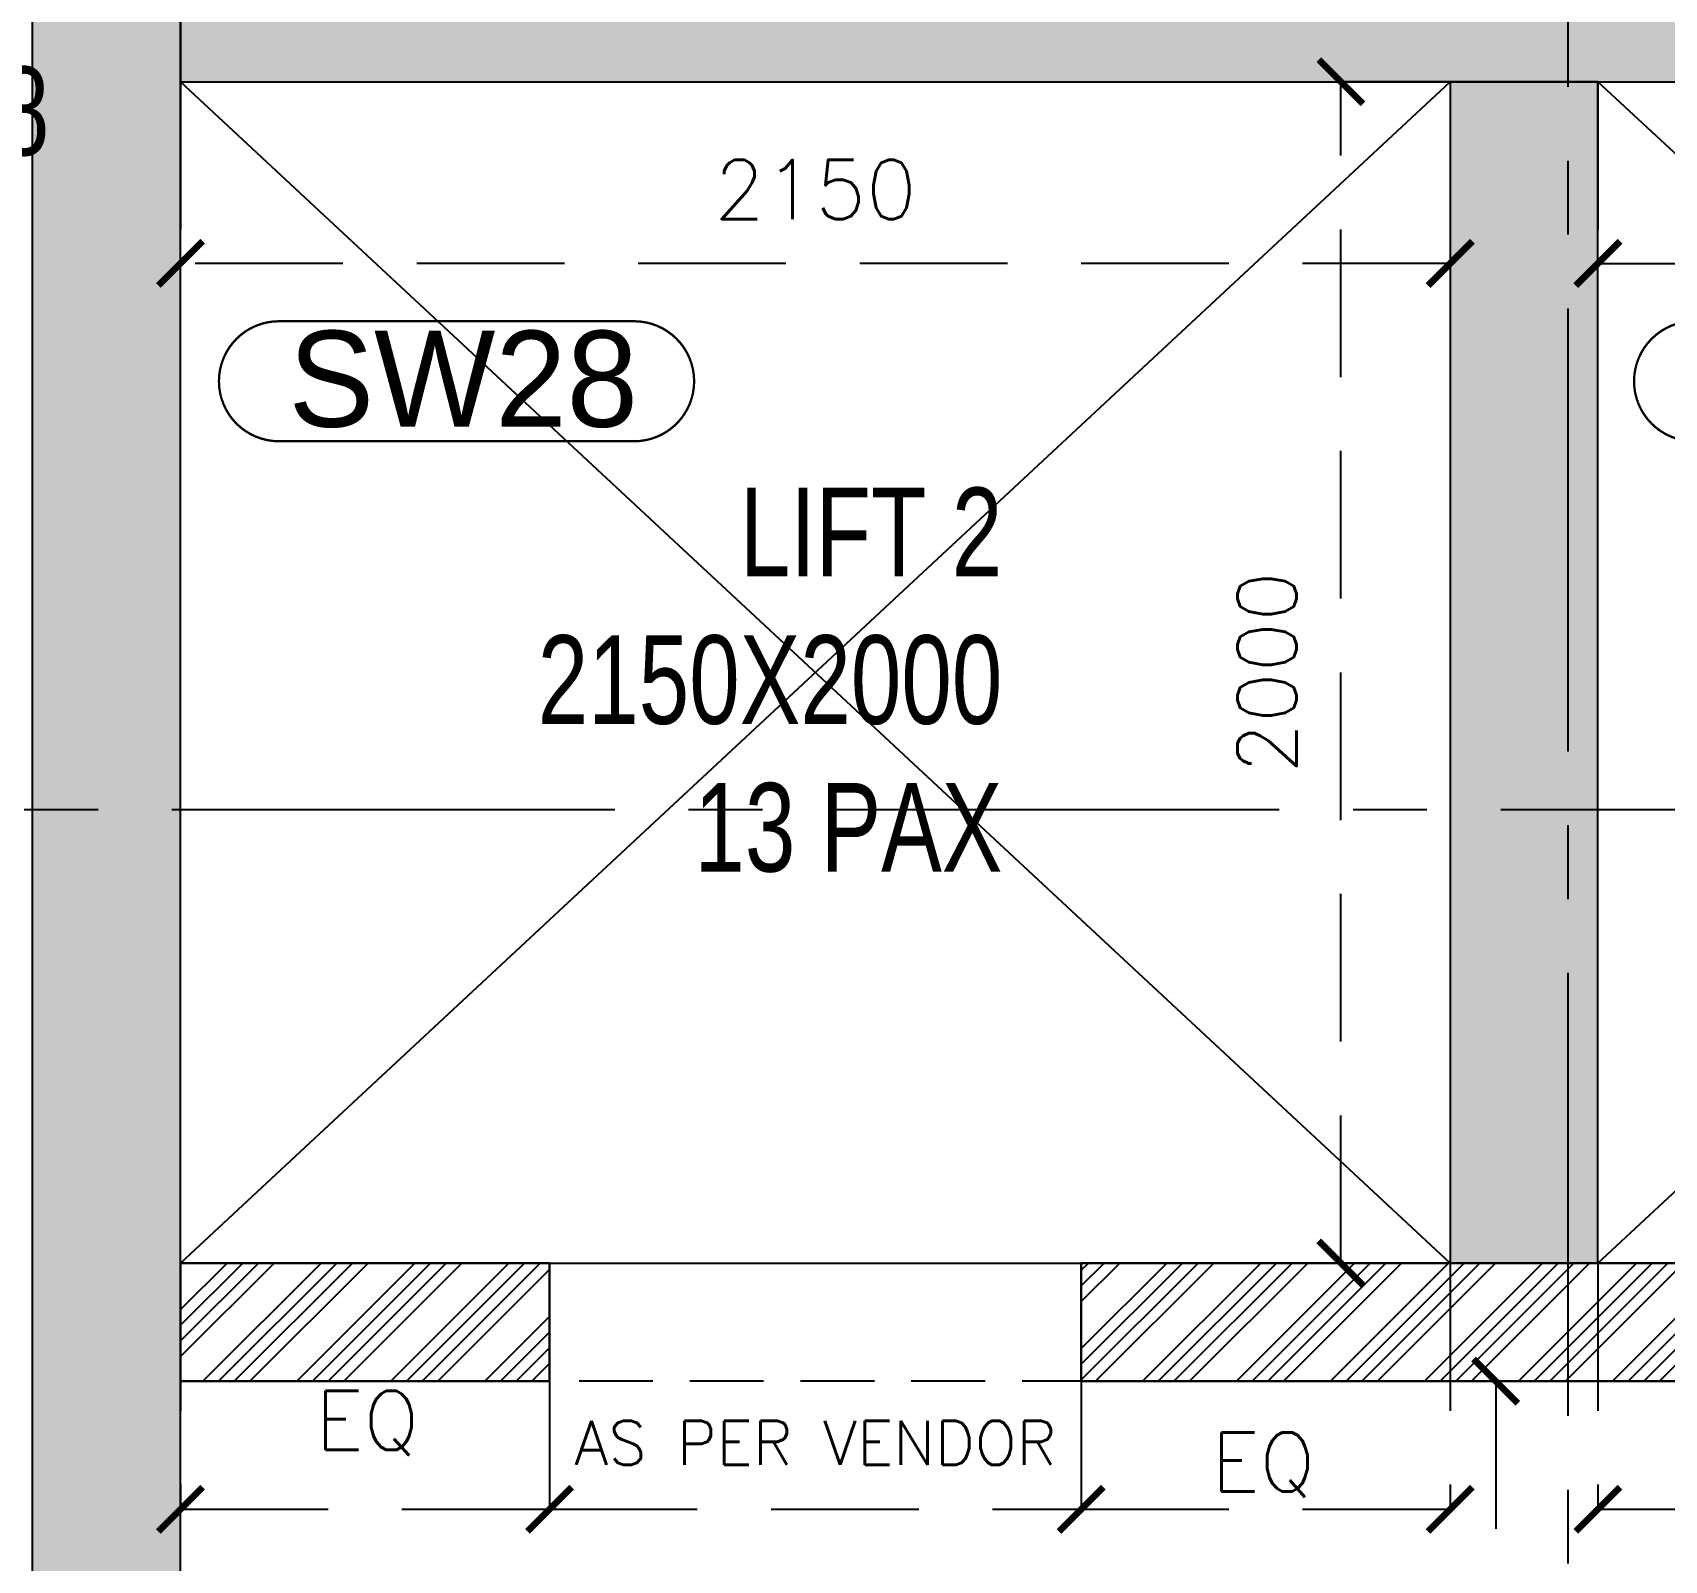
# Model space of a CAD drawing. Header units: millimetres. Extents: x 1124992 to 1258557, y -5767803 to -5695799.
# Drawn here: x 1200042 to 1202805, y -5713303 to -5710716 of the extents above; entities that cross this region are included whole.
import ezdxf

# ---------------------------------------------------------------- set-up
doc = ezdxf.new("R2010")
doc.units = ezdxf.units.MM
doc.header["$LTSCALE"] = 1000
doc.header["$MEASUREMENT"] = 0
for name, pattern in [('$1$AUDIT_D_120904163729-0', [0]), ('$36$HIDDEN', [0.375, 0.25, -0.125]), ('AUDIT_D_120904163729-0', [0]), ('T8 - TYPICAL FLOOR CORE$0$( Hidden )', [0.375, 0.25, -0.125]), ('T8 - TYPICAL FLOOR CORE$0$HIDDEN', [0.375, 0.25, -0.125]), ('T8 - TYPICAL FLOOR CORE$0$T10-TYPICAL FLOOR CORE$0$HIDDEN', [0.375, 0.25, -0.125]), ('T8_REFUGE COLUMNS$0$CENTER2', [1.125, 0.75, -0.125, 0.125, -0.125])]:
    doc.linetypes.add(name, pattern=pattern)
doc.layers.get('0').update_dxf_attribs({"linetype": 'AUDIT_D_120904163729-0'})
for name, color, linetype in [('$0$A-HATCH -160', 251, '$1$AUDIT_D_120904163729-0'), ('$21$A-DIMENSIONS', 2, '$36$HIDDEN'), ('T8 - TYPICAL FLOOR CORE$0$a-beam 2', 50, 'Continuous'), ('T8 - TYPICAL FLOOR CORE$0$A-DIMENSIONS', 2, 'T8 - TYPICAL FLOOR CORE$0$HIDDEN'), ('T8 - TYPICAL FLOOR CORE$0$CUT-OUT', 49, 'Continuous'), ('T8 - TYPICAL FLOOR CORE$0$T10-TYPICAL FLOOR CORE$0$A-SLAB SUNK-AC LEDGES', 251, 'T8 - TYPICAL FLOOR CORE$0$T10-TYPICAL FLOOR CORE$0$HIDDEN'), ('T8_REFUGE COLUMNS$0$A-CENTERLINE', 193, 'T8_REFUGE COLUMNS$0$CENTER2'), ('T8_REFUGE COLUMNS$0$A-RCC COLS', 3, 'Continuous'), ('T8_TYPICAL COLUMNS$0$A-RCC COLS', 3, 'Continuous')]:
    doc.layers.add(name, color=color, linetype=linetype)
for name, color, linetype, lineweight in [('T8 - TYPICAL FLOOR CORE$0$A-WALL- 160', 6, 'Continuous', 30), ('T8 - TYPICAL FLOOR CORE$0$D&W', 8, 'Continuous', 25), ('T8 - TYPICAL FLOOR CORE$1$a-Text', 4, 'Continuous', 0), ('T8(T9 IS SIMILAR) - DIMENSION & TEXTING$0$T8 - TYPICAL FLOOR CORE$0$a-Text', 4, 'Continuous', 0), ('T8(T9 IS SIMILAR)$0$D&W', 8, 'Continuous', 25), ('T8_REFUGE COLUMNS$0$A-COLUMN NO size reduce', 81, 'Continuous', 25)]:
    doc.layers.add(name, color=color, linetype=linetype, lineweight=lineweight)
doc.layers.add('T8_REFUGE COLUMNS$1$COL-HATCH', color=7, linetype='Continuous', lineweight=25, true_color=0xa3a3a3)
doc.styles.add('T8 - TYPICAL FLOOR CORE$0$Romans 1', font='romans.shx', dxfattribs={"height": 100})
doc.styles.add('T8 - TYPICAL FLOOR CORE$1$ARIAL ARROW', font='swisscl.ttf')
doc.styles.add('T8(T9 IS SIMILAR) - DIMENSION & TEXTING$0$T8 - TYPICAL FLOOR CORE$0$ARIAL ARROW', font='swisscl.ttf')
doc.styles.add('T8_REFUGE COLUMNS$0$STANDARD', font='GOTHIC.TTF')
doc.dimstyles.new('T8 - TYPICAL FLOOR CORE$0$ALPINE S', dxfattribs={"dimscale": 0, "dimtxt": 100, "dimasz": 75, "dimexe": 0, "dimexo": 0, "dimgap": 75, "dimtad": 1, "dimdec": 0, "dimzin": 0, "dimdsep": 46, "dimtxsty": 'T8 - TYPICAL FLOOR CORE$0$Romans 1', "dimblk": 'T8 - TYPICAL FLOOR CORE$0$_ArchTick', "dimcen": 0.09, "dimclrd": 256, "dimclre": 256, "dimclrt": 7, "dimadec": 0, "dimazin": 0, "dimtfac": 1, "dimtdec": 0, "dimtofl": 0, "dimtmove": 1, "dimatfit": 0, "dimldrblk": 'T8 - TYPICAL FLOOR CORE$0$_Open90', "dimfxl": 1, "dimtolj": 1, "dimtzin": 0, "dimarcsym": 0})

# ---------------------------------------------------------------- blocks, each defined once
blk = doc.blocks.new('T8(T9 IS SIMILAR) - DIMENSION & TEXTING')
at = {"layer": 'T8(T9 IS SIMILAR) - DIMENSION & TEXTING$0$T8 - TYPICAL FLOOR CORE$0$a-Text', "linetype": 'ByBlock', "insert": (1200070.4, -5710926.3), "char_height": 150, "width": 3499.366, "attachment_point": 9, "style": 'T8(T9 IS SIMILAR) - DIMENSION & TEXTING$0$T8 - TYPICAL FLOOR CORE$0$ARIAL ARROW'}
blk.add_mtext('SH8', dxfattribs=at)
blk = doc.blocks.new('T8_REFUGE COLUMNS')
at = {"layer": 'T8_REFUGE COLUMNS$1$COL-HATCH', "linetype": 'ByBlock'}
h = blk.add_hatch(color=256, dxfattribs=at)
h.dxf.hatch_style = 1
h.paths.add_polyline_path([(1200042.1, -5713849.9), (1200042.1, -5710549.9), (1205092.1, -5710549.9), (1205092.1, -5712999.9), (1204842.1, -5712999.9), (1204842, -5710799.9), (1200292.1, -5710799.9), (1200292.1, -5713849.9)])
h = blk.add_hatch(color=256, dxfattribs=at)
h.dxf.hatch_style = 1
h.paths.add_polyline_path([(1202442.1, -5712799.9), (1202692.1, -5712799.9), (1202692.1, -5710799.9), (1202442.1, -5710799.9)], flags=17)
at = {"layer": 'T8_REFUGE COLUMNS$0$A-CENTERLINE'}
for p, q in [((1202642.1, -5728808.5), (1202642.1, -5698573.6)), ((1223527.8, -5712032.4), (1182137.1, -5712032.4))]:
    blk.add_line(p, q, dxfattribs=at)
at = {"layer": 'T8_REFUGE COLUMNS$0$A-COLUMN NO size reduce', "linetype": 'ByBlock', "const_width": 3.9}
for points in [[(1200459.1, -5711408.3, -1), (1200459.1, -5711205.1), (1201060.5, -5711205.1, -1), (1201060.5, -5711408.3)], [(1202855.1, -5711408.3, -1), (1202855.1, -5711205.1), (1203413.6, -5711205.1, -1), (1203413.6, -5711408.3)]]:
    blk.add_lwpolyline(points, format="xyb", close=True, dxfattribs=at)
at = {"layer": 'T8_REFUGE COLUMNS$0$A-RCC COLS', "linetype": 'ByBlock'}
for points in [[(1200292.1, -5713849.9), (1200042.1, -5713849.9), (1200042.1, -5710549.9), (1200292.1, -5710549.9)], [(1200292.2, -5710799.9), (1204842.1, -5710799.9), (1204842.1, -5710549.9), (1200292.2, -5710549.9)], [(1202442.1, -5712799.9), (1202692.1, -5712799.9), (1202692.1, -5710799.9), (1202442.1, -5710799.9)]]:
    blk.add_lwpolyline(points, close=True, dxfattribs=at)
at = {"layer": 'T8_REFUGE COLUMNS$0$A-COLUMN NO size reduce', "linetype": 'ByBlock', "insert": (1200475.3, -5711221.3), "char_height": 162.5, "attachment_point": 1, "style": 'T8_REFUGE COLUMNS$0$STANDARD'}
blk.add_mtext_dynamic_manual_height_columns('SW28', width=444.685, gutter_width=500, heights=[0], dxfattribs=at)
blk = doc.blocks.new('T8_TYPICAL COLUMNS')
at = {"layer": 'T8_TYPICAL COLUMNS$0$A-RCC COLS', "linetype": 'ByBlock'}
blk.add_blockref('T8_REFUGE COLUMNS', (0, 0), dxfattribs=at)
blk = doc.blocks.new('T8 - TYPICAL FLOOR CORE$0$_ArchTick')
at = {"color": 0, "linetype": 'ByBlock', "const_width": 0.15}
blk.add_lwpolyline([(-0.5, -0.5), (0.5, 0.5)], dxfattribs=at)
blk = doc.blocks.new('*D827')
at = {"layer": 'T8 - TYPICAL FLOOR CORE$0$A-DIMENSIONS', "linetype": 'T8 - TYPICAL FLOOR CORE$0$HIDDEN', "lineweight": -2, "transparency": 16777216}
for p, q in [((1202567.4, -5712999.6), (1202519.3, -5712999.6)), ((1202567.4, -5715375), (1202519.3, -5715375))]:
    blk.add_line(p, q, dxfattribs=at)
at = {"layer": 'T8 - TYPICAL FLOOR CORE$0$A-DIMENSIONS', "lineweight": -2, "transparency": 16777216}
blk.add_line((1202519.3, -5712999.6), (1202519.3, -5715375), dxfattribs=at)
at = {"layer": 'T8 - TYPICAL FLOOR CORE$0$A-DIMENSIONS', "linetype": 'ByBlock', "lineweight": -2, "transparency": 16777216, "xscale": 75, "yscale": 75, "zscale": 75}
for p, rotation in [((1202519.3, -5712999.6), 90), ((1202519.3, -5715375), 270)]:
    blk.add_blockref('T8 - TYPICAL FLOOR CORE$0$_ArchTick', p, dxfattribs=dict(at, rotation=rotation))
at = {"layer": 'T8 - TYPICAL FLOOR CORE$0$A-DIMENSIONS', "color": 7, "linetype": 'ByBlock', "transparency": 16777216, "insert": (1202394.3, -5714187.3), "char_height": 100, "attachment_point": 5, "rotation": 90, "style": 'T8 - TYPICAL FLOOR CORE$0$Romans 1'}
blk.add_mtext('\\A1;2375', dxfattribs=at)
blk = doc.blocks.new('T8 - TYPICAL FLOOR CORE$0$_Open90')
at = {"color": 0, "linetype": 'ByBlock', "lineweight": -2}
for p, q in [((-0.5, 0.5), (0, 0)), ((0, 0), (-1, 0)), ((0, 0), (-0.5, -0.5))]:
    blk.add_line(p, q, dxfattribs=at)
blk = doc.blocks.new('*D828')
at = {"layer": 'T8 - TYPICAL FLOOR CORE$0$A-DIMENSIONS', "linetype": 'T8 - TYPICAL FLOOR CORE$0$HIDDEN', "lineweight": -2, "transparency": 16777216}
for p, q in [((1202442.4, -5710799.7), (1202257.1, -5710799.7)), ((1202442.4, -5712799.6), (1202257.1, -5712799.6))]:
    blk.add_line(p, q, dxfattribs=at)
at = {"layer": 'T8 - TYPICAL FLOOR CORE$0$A-DIMENSIONS', "lineweight": -2, "transparency": 16777216}
blk.add_line((1202257.1, -5712799.6), (1202257.1, -5710799.7), dxfattribs=at)
at = {"layer": 'T8 - TYPICAL FLOOR CORE$0$A-DIMENSIONS', "linetype": 'ByBlock', "lineweight": -2, "transparency": 16777216, "xscale": 75, "yscale": 75, "zscale": 75}
for p, rotation in [((1202257.1, -5710799.7), 90), ((1202257.1, -5712799.6), 270)]:
    blk.add_blockref('T8 - TYPICAL FLOOR CORE$0$_ArchTick', p, dxfattribs=dict(at, rotation=rotation))
at = {"layer": 'T8 - TYPICAL FLOOR CORE$0$A-DIMENSIONS', "color": 7, "linetype": 'ByBlock', "transparency": 16777216, "insert": (1202132.1, -5711799.6), "char_height": 100, "attachment_point": 5, "rotation": 90, "style": 'T8 - TYPICAL FLOOR CORE$0$Romans 1'}
blk.add_mtext('\\A1;2000', dxfattribs=at)
blk = doc.blocks.new('*D829')
at = {"layer": 'T8 - TYPICAL FLOOR CORE$0$A-DIMENSIONS', "linetype": 'T8 - TYPICAL FLOOR CORE$0$HIDDEN', "lineweight": -2, "transparency": 16777216}
for p, q in [((1200292.4, -5710799.7), (1200292.4, -5711107.1)), ((1202442.4, -5710799.7), (1202442.4, -5711107.1))]:
    blk.add_line(p, q, dxfattribs=at)
at = {"layer": 'T8 - TYPICAL FLOOR CORE$0$A-DIMENSIONS', "lineweight": -2, "transparency": 16777216}
blk.add_line((1202442.4, -5711107.1), (1200292.4, -5711107.1), dxfattribs=at)
at = {"layer": 'T8 - TYPICAL FLOOR CORE$0$A-DIMENSIONS', "linetype": 'ByBlock', "lineweight": -2, "transparency": 16777216, "xscale": 75, "yscale": 75, "zscale": 75, "rotation": 180}
blk.add_blockref('T8 - TYPICAL FLOOR CORE$0$_ArchTick', (1200292.4, -5711107.1), dxfattribs=at)
at = {"layer": 'T8 - TYPICAL FLOOR CORE$0$A-DIMENSIONS', "linetype": 'ByBlock', "lineweight": -2, "transparency": 16777216, "xscale": 75, "yscale": 75, "zscale": 75}
blk.add_blockref('T8 - TYPICAL FLOOR CORE$0$_ArchTick', (1202442.4, -5711107.1), dxfattribs=at)
at = {"layer": 'T8 - TYPICAL FLOOR CORE$0$A-DIMENSIONS', "color": 7, "linetype": 'ByBlock', "transparency": 16777216, "insert": (1201367.4, -5710982.1), "char_height": 100, "attachment_point": 5, "style": 'T8 - TYPICAL FLOOR CORE$0$Romans 1'}
blk.add_mtext('\\A1;2150', dxfattribs=at)
blk = doc.blocks.new('*D830')
at = {"layer": 'T8 - TYPICAL FLOOR CORE$0$A-DIMENSIONS', "linetype": 'T8 - TYPICAL FLOOR CORE$0$HIDDEN', "lineweight": -2, "transparency": 16777216}
for p, q in [((1202692.4, -5710799.7), (1202692.4, -5711107.1)), ((1204842.3, -5710799.5), (1204842.3, -5711107.1))]:
    blk.add_line(p, q, dxfattribs=at)
at = {"layer": 'T8 - TYPICAL FLOOR CORE$0$A-DIMENSIONS', "lineweight": -2, "transparency": 16777216}
blk.add_line((1202692.4, -5711107.1), (1204842.3, -5711107.1), dxfattribs=at)
at = {"layer": 'T8 - TYPICAL FLOOR CORE$0$A-DIMENSIONS', "linetype": 'ByBlock', "lineweight": -2, "transparency": 16777216, "xscale": 75, "yscale": 75, "zscale": 75, "rotation": 180}
blk.add_blockref('T8 - TYPICAL FLOOR CORE$0$_ArchTick', (1202692.4, -5711107.1), dxfattribs=at)
at = {"layer": 'T8 - TYPICAL FLOOR CORE$0$A-DIMENSIONS', "linetype": 'ByBlock', "lineweight": -2, "transparency": 16777216, "xscale": 75, "yscale": 75, "zscale": 75}
blk.add_blockref('T8 - TYPICAL FLOOR CORE$0$_ArchTick', (1204842.3, -5711107.1), dxfattribs=at)
at = {"layer": 'T8 - TYPICAL FLOOR CORE$0$A-DIMENSIONS', "color": 7, "linetype": 'ByBlock', "transparency": 16777216, "insert": (1203767.4, -5710982.1), "char_height": 100, "attachment_point": 5, "style": 'T8 - TYPICAL FLOOR CORE$0$Romans 1'}
blk.add_mtext('\\A1;2150', dxfattribs=at)
blk = doc.blocks.new('*D803')
at = {"layer": 'T8 - TYPICAL FLOOR CORE$0$A-DIMENSIONS', "linetype": 'T8 - TYPICAL FLOOR CORE$0$HIDDEN', "lineweight": -2, "transparency": 16777216}
for p, q in [((1200917.4, -5712949.6), (1200917.4, -5713216.5)), ((1201817.4, -5712949.6), (1201817.4, -5713216.5))]:
    blk.add_line(p, q, dxfattribs=at)
at = {"layer": 'T8 - TYPICAL FLOOR CORE$0$A-DIMENSIONS', "lineweight": -2, "transparency": 16777216}
blk.add_line((1200917.4, -5713216.5), (1201817.4, -5713216.5), dxfattribs=at)
at = {"layer": 'T8 - TYPICAL FLOOR CORE$0$A-DIMENSIONS', "linetype": 'ByBlock', "lineweight": -2, "transparency": 16777216, "xscale": 75, "yscale": 75, "zscale": 75, "rotation": 180}
blk.add_blockref('T8 - TYPICAL FLOOR CORE$0$_ArchTick', (1200917.4, -5713216.5), dxfattribs=at)
at = {"layer": 'T8 - TYPICAL FLOOR CORE$0$A-DIMENSIONS', "linetype": 'ByBlock', "lineweight": -2, "transparency": 16777216, "xscale": 75, "yscale": 75, "zscale": 75}
blk.add_blockref('T8 - TYPICAL FLOOR CORE$0$_ArchTick', (1201817.4, -5713216.5), dxfattribs=at)
at = {"layer": 'T8 - TYPICAL FLOOR CORE$0$A-DIMENSIONS', "color": 7, "linetype": 'ByBlock', "transparency": 16777216, "insert": (1201367.4, -5713104), "char_height": 100, "attachment_point": 5, "style": 'T8 - TYPICAL FLOOR CORE$0$Romans 1'}
blk.add_mtext('\\A1;{\\H0.75x;AS PER VENDOR}', dxfattribs=at)
blk = doc.blocks.new('*D806')
at = {"layer": 'T8 - TYPICAL FLOOR CORE$0$A-DIMENSIONS', "linetype": 'T8 - TYPICAL FLOOR CORE$0$HIDDEN', "lineweight": -2, "transparency": 16777216}
for p, q in [((1200292.4, -5712799.6), (1200292.4, -5713216.5)), ((1200917.4, -5712799.6), (1200917.4, -5713216.5))]:
    blk.add_line(p, q, dxfattribs=at)
at = {"layer": 'T8 - TYPICAL FLOOR CORE$0$A-DIMENSIONS', "lineweight": -2, "transparency": 16777216}
blk.add_line((1200292.4, -5713216.5), (1200917.4, -5713216.5), dxfattribs=at)
at = {"layer": 'T8 - TYPICAL FLOOR CORE$0$A-DIMENSIONS', "linetype": 'ByBlock', "lineweight": -2, "transparency": 16777216, "xscale": 75, "yscale": 75, "zscale": 75, "rotation": 180}
blk.add_blockref('T8 - TYPICAL FLOOR CORE$0$_ArchTick', (1200292.4, -5713216.5), dxfattribs=at)
at = {"layer": 'T8 - TYPICAL FLOOR CORE$0$A-DIMENSIONS', "linetype": 'ByBlock', "lineweight": -2, "transparency": 16777216, "xscale": 75, "yscale": 75, "zscale": 75}
blk.add_blockref('T8 - TYPICAL FLOOR CORE$0$_ArchTick', (1200917.4, -5713216.5), dxfattribs=at)
at = {"layer": 'T8 - TYPICAL FLOOR CORE$0$A-DIMENSIONS', "color": 7, "linetype": 'ByBlock', "transparency": 16777216, "insert": (1200608.6, -5713070.8), "char_height": 100, "attachment_point": 5, "style": 'T8 - TYPICAL FLOOR CORE$0$Romans 1'}
blk.add_mtext('\\A1;EQ', dxfattribs=at)
blk = doc.blocks.new('*D807')
at = {"layer": 'T8 - TYPICAL FLOOR CORE$0$A-DIMENSIONS', "linetype": 'T8 - TYPICAL FLOOR CORE$0$HIDDEN', "lineweight": -2, "transparency": 16777216}
for p, q in [((1201817.4, -5712799.6), (1201817.4, -5713216.5)), ((1202442.1, -5712799.6), (1202442.1, -5713216.5))]:
    blk.add_line(p, q, dxfattribs=at)
at = {"layer": 'T8 - TYPICAL FLOOR CORE$0$A-DIMENSIONS', "lineweight": -2, "transparency": 16777216}
blk.add_line((1201817.4, -5713216.5), (1202442.1, -5713216.5), dxfattribs=at)
at = {"layer": 'T8 - TYPICAL FLOOR CORE$0$A-DIMENSIONS', "linetype": 'ByBlock', "lineweight": -2, "transparency": 16777216, "xscale": 75, "yscale": 75, "zscale": 75, "rotation": 180}
blk.add_blockref('T8 - TYPICAL FLOOR CORE$0$_ArchTick', (1201817.4, -5713216.5), dxfattribs=at)
at = {"layer": 'T8 - TYPICAL FLOOR CORE$0$A-DIMENSIONS', "linetype": 'ByBlock', "lineweight": -2, "transparency": 16777216, "xscale": 75, "yscale": 75, "zscale": 75}
blk.add_blockref('T8 - TYPICAL FLOOR CORE$0$_ArchTick', (1202442.1, -5713216.5), dxfattribs=at)
at = {"layer": 'T8 - TYPICAL FLOOR CORE$0$A-DIMENSIONS', "color": 7, "linetype": 'ByBlock', "transparency": 16777216, "insert": (1202125.6, -5713141.1), "char_height": 100, "attachment_point": 5, "style": 'T8 - TYPICAL FLOOR CORE$0$Romans 1'}
blk.add_mtext('\\A1;EQ', dxfattribs=at)
blk = doc.blocks.new('*D808')
at = {"layer": 'T8 - TYPICAL FLOOR CORE$0$A-DIMENSIONS', "linetype": 'T8 - TYPICAL FLOOR CORE$0$HIDDEN', "lineweight": -2, "transparency": 16777216}
for p, q in [((1202692.4, -5712799.6), (1202692.4, -5713216.5)), ((1203317.4, -5712799.6), (1203317.4, -5713216.5))]:
    blk.add_line(p, q, dxfattribs=at)
at = {"layer": 'T8 - TYPICAL FLOOR CORE$0$A-DIMENSIONS', "lineweight": -2, "transparency": 16777216}
blk.add_line((1202692.4, -5713216.5), (1203317.4, -5713216.5), dxfattribs=at)
at = {"layer": 'T8 - TYPICAL FLOOR CORE$0$A-DIMENSIONS', "linetype": 'ByBlock', "lineweight": -2, "transparency": 16777216, "xscale": 75, "yscale": 75, "zscale": 75, "rotation": 180}
blk.add_blockref('T8 - TYPICAL FLOOR CORE$0$_ArchTick', (1202692.4, -5713216.5), dxfattribs=at)
at = {"layer": 'T8 - TYPICAL FLOOR CORE$0$A-DIMENSIONS', "linetype": 'ByBlock', "lineweight": -2, "transparency": 16777216, "xscale": 75, "yscale": 75, "zscale": 75}
blk.add_blockref('T8 - TYPICAL FLOOR CORE$0$_ArchTick', (1203317.4, -5713216.5), dxfattribs=at)
at = {"layer": 'T8 - TYPICAL FLOOR CORE$0$A-DIMENSIONS', "color": 7, "linetype": 'ByBlock', "transparency": 16777216, "insert": (1203008.5, -5713137.2), "char_height": 100, "attachment_point": 5, "style": 'T8 - TYPICAL FLOOR CORE$0$Romans 1'}
blk.add_mtext('\\A1;EQ', dxfattribs=at)
blk = doc.blocks.new('T8 - TYPICAL FLOOR CORE')
at = {"layer": 'T8 - TYPICAL FLOOR CORE$0$T10-TYPICAL FLOOR CORE$0$A-SLAB SUNK-AC LEDGES', "linetype": 'ByBlock'}
h = blk.add_hatch(dxfattribs=at)
h.set_pattern_fill('ANSI34', color=256, scale=150)
h.paths.add_polyline_path([(1207452.3, -5713624), (1207652.3, -5713624), (1207652.3, -5713122.9), (1207452.3, -5713122.9)])
h.paths.add_polyline_path([(1207452.3, -5712222.9), (1207652.3, -5712222.9), (1207652.3, -5711724), (1207452.3, -5711724)])
h.paths.add_polyline_path([(1200292.4, -5712999.6), (1200917.4, -5712999.6), (1200917.4, -5712799.6), (1200292.4, -5712799.6)])
h.paths.add_polyline_path([(1201817.4, -5712999.6), (1203317.4, -5712999.6), (1203317.4, -5712799.6), (1201817.4, -5712799.6)])
h.paths.add_polyline_path([(1204217.4, -5712999.6), (1204842.3, -5712999.6), (1204842.3, -5712799.6), (1204217.4, -5712799.6)])
h.paths.add_polyline_path([(1204367.2, -5717174), (1204842.2, -5717174), (1204842.2, -5716974), (1204367.2, -5716974)])
h.paths.add_polyline_path([(1202992.1, -5717174), (1203467.2, -5717174), (1203467.2, -5716974), (1202992.1, -5716974)])
at = {"layer": 'T8 - TYPICAL FLOOR CORE$0$a-beam 2', "color": 8, "linetype": 'T8 - TYPICAL FLOOR CORE$0$( Hidden )', "ltscale": 0.5}
blk.add_line((1204842.3, -5712999.6), (1200292.4, -5712999.6), dxfattribs=at)
at = {"layer": 'T8 - TYPICAL FLOOR CORE$0$A-WALL- 160', "linetype": 'ByBlock'}
for p, q in [((1200917.4, -5712799.6), (1200292.4, -5712799.6)), ((1200917.4, -5712999.6), (1200917.4, -5712799.6)), ((1202692.4, -5712799.6), (1201817.4, -5712799.6)), ((1201817.4, -5712999.6), (1201817.4, -5712799.6)), ((1203317.4, -5712799.6), (1202692.4, -5712799.6)), ((1200917.4, -5712999.6), (1200292.4, -5712999.6)), ((1203317.4, -5712999.6), (1201817.4, -5712999.6)), ((1203317.4, -5712999.6), (1202692.4, -5712999.6))]:
    blk.add_line(p, q, dxfattribs=at)
at = {"layer": 'T8 - TYPICAL FLOOR CORE$0$CUT-OUT'}
for p, q in [((1202442.4, -5712799.6), (1200292.4, -5710799.6)), ((1200292.4, -5712799.6), (1202442.4, -5710799.7)), ((1202692.4, -5712799.6), (1204842.3, -5710799.5)), ((1204842.3, -5712799.6), (1202692.4, -5710799.7))]:
    blk.add_line(p, q, dxfattribs=at)
at = {"layer": 'T8 - TYPICAL FLOOR CORE$0$D&W', "linetype": 'ByBlock'}
blk.add_line((1200917.4, -5712799.6), (1201817.4, -5712799.6), dxfattribs=at)
at = {"layer": 'T8 - TYPICAL FLOOR CORE$1$a-Text', "linetype": 'ByBlock', "insert": (1201683.9, -5712139), "char_height": 150, "width": 647.495, "attachment_point": 9, "style": 'T8 - TYPICAL FLOOR CORE$1$ARIAL ARROW'}
blk.add_mtext('LIFT 2\\P2150X2000\\P13 PAX', dxfattribs=at)
at = {"layer": 'T8 - TYPICAL FLOOR CORE$0$A-DIMENSIONS', "linetype": 'ByBlock'}
for base, p1, p2, picture, middle in [((1202257.1, -5710799.7), (1202442.4, -5712799.6), (1202442.4, -5710799.7), '*D828', (1202132.1, -5711799.6)), ((1202519.3, -5715375), (1202567.4, -5712999.6), (1202567.4, -5715375), '*D827', (1202394.3, -5714187.3))]:
    dim = blk.add_linear_dim(base=base, p1=p1, p2=p2, angle=90, dimstyle='T8 - TYPICAL FLOOR CORE$0$ALPINE S', override={"dimscale": 1, "dimfxl": 5, "dimarcsym": 1}, dxfattribs=at)
    dim.commit()
    dim.dimension.update_dxf_attribs({"geometry": picture, "text_midpoint": middle})
for base, p1, p2, picture, middle in [((1200292.4, -5711107.1), (1202442.4, -5710799.7), (1200292.4, -5710799.7), '*D829', (1201367.4, -5710982.1)), ((1204842.3, -5711107.1), (1202692.4, -5710799.7), (1204842.3, -5710799.5), '*D830', (1203767.4, -5710982.1))]:
    dim = blk.add_linear_dim(base=base, p1=p1, p2=p2, dimstyle='T8 - TYPICAL FLOOR CORE$0$ALPINE S', override={"dimscale": 1, "dimfxl": 5, "dimarcsym": 1}, dxfattribs=at)
    dim.commit()
    dim.dimension.update_dxf_attribs({"geometry": picture, "text_midpoint": middle})
for base, p1, p2, text, picture, middle in [((1200917.4, -5713216.5), (1200292.4, -5712799.6), (1200917.4, -5712799.6), 'EQ', '*D806', (1200608.6, -5713200.6)), ((1202442.1, -5713216.5), (1201817.4, -5712799.6), (1202442.1, -5712799.6), 'EQ', '*D807', (1202125.6, -5713270.8)), ((1203317.4, -5713216.5), (1202692.4, -5712799.6), (1203317.4, -5712799.6), 'EQ', '*D808', (1203008.5, -5713266.9)), ((1201817.4, -5713216.5), (1200917.4, -5712949.6), (1201817.4, -5712949.6), '{\\H0.75x;AS PER VENDOR}', '*D803', (1201367.4, -5713216.5))]:
    dim = blk.add_linear_dim(base=base, p1=p1, p2=p2, text=text, dimstyle='T8 - TYPICAL FLOOR CORE$0$ALPINE S', override={"dimscale": 1, "dimfxl": 5, "dimarcsym": 1}, dxfattribs=at)
    dim.commit()
    dim.dimension.update_dxf_attribs({"geometry": picture, "text_midpoint": middle, "dimtype": 128})
blk = doc.blocks.new('T8(T9 IS SIMILAR)')
at = {"layer": 'T8(T9 IS SIMILAR)$0$D&W', "linetype": 'ByBlock'}
blk.add_blockref('T8 - TYPICAL FLOOR CORE', (0, 0), dxfattribs=at)
blk.add_blockref('T8_TYPICAL COLUMNS', (0, 0), dxfattribs=at)

msp = doc.modelspace()

# ---------------------------------------------------------------- block references
at = {"layer": '$21$A-DIMENSIONS', "linetype": 'ByBlock'}
msp.add_blockref('T8(T9 IS SIMILAR)', (0, 0), dxfattribs=at)

# ---------------------------------------------------------------- next in the draw order: block references
at = {"layer": '$0$A-HATCH -160', "linetype": 'ByBlock'}
msp.add_blockref('T8(T9 IS SIMILAR) - DIMENSION & TEXTING', (0, 0), dxfattribs=at)

doc.saveas('drawing.dxf')
